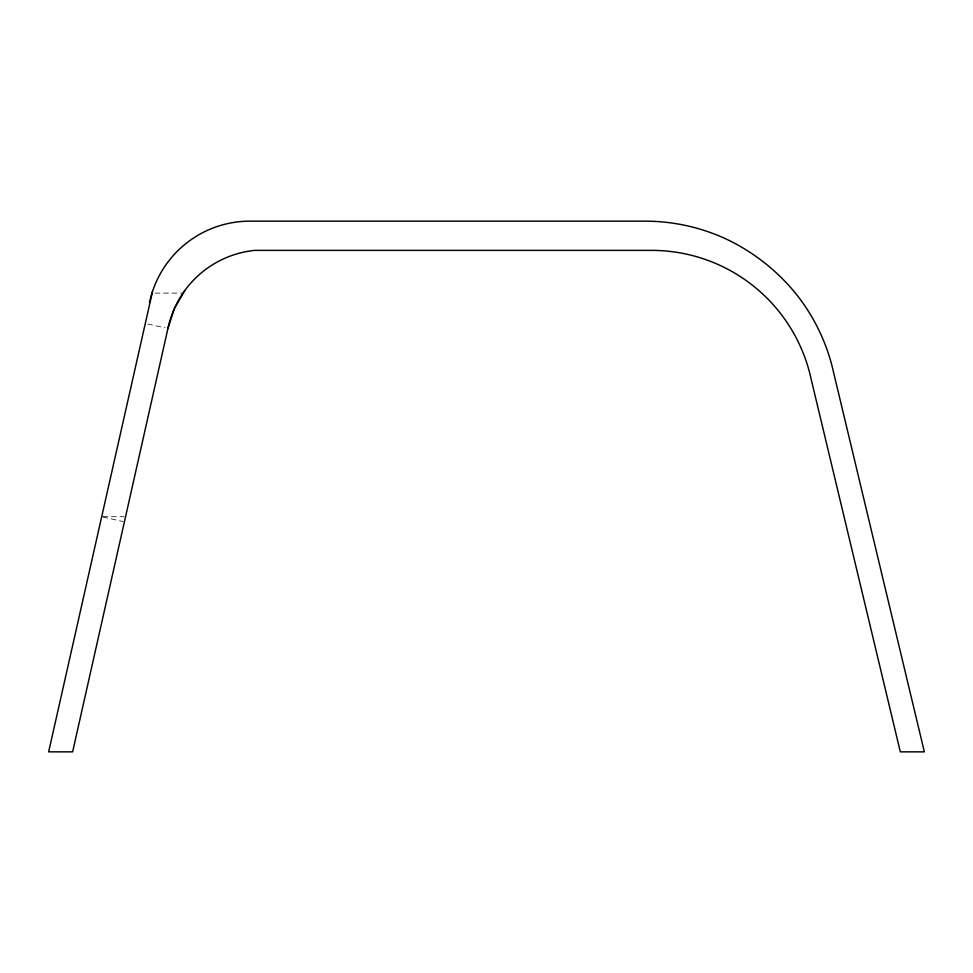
<?xml version="1.0" encoding="UTF-8"?>
<svg xmlns="http://www.w3.org/2000/svg" width="973" height="973" viewBox="0 0 973 973"><rect width="100%" height="100%" fill="white"/><g stroke="black" fill="none" stroke-linecap="round" stroke-linejoin="round"><path stroke-width="0.73" stroke-dasharray="4.87 3.65" d="M155.035 293.116L181.647 293.116M102.943 516.699L124.058 516.699M147.738 323.973L165.057 327.816M102.87 517.016L122.963 521.528"/><path stroke-width="1.46" d="M152.542 291.377L48.65 751.849L72.622 751.849L167.952 328.4L174.349 308.648L184.712 290.672M167.94 328.46L167.952 328.4A98.942 98.942 0 0 1 254.695 250.377L651.642 250.377A163.148 163.148 0 0 1 810.935 378.217L900.317 751.849L924.35 751.849L833.606 372.513A193.177 193.177 0 0 0 796.546 294.515C778.315 271.868 755.243 253.357 729.191 240.465A193.177 193.177 0 0 0 645.014 221.151L249.915 221.151A102.627 102.627 0 0 0 149.501 302.615"/></g></svg>
